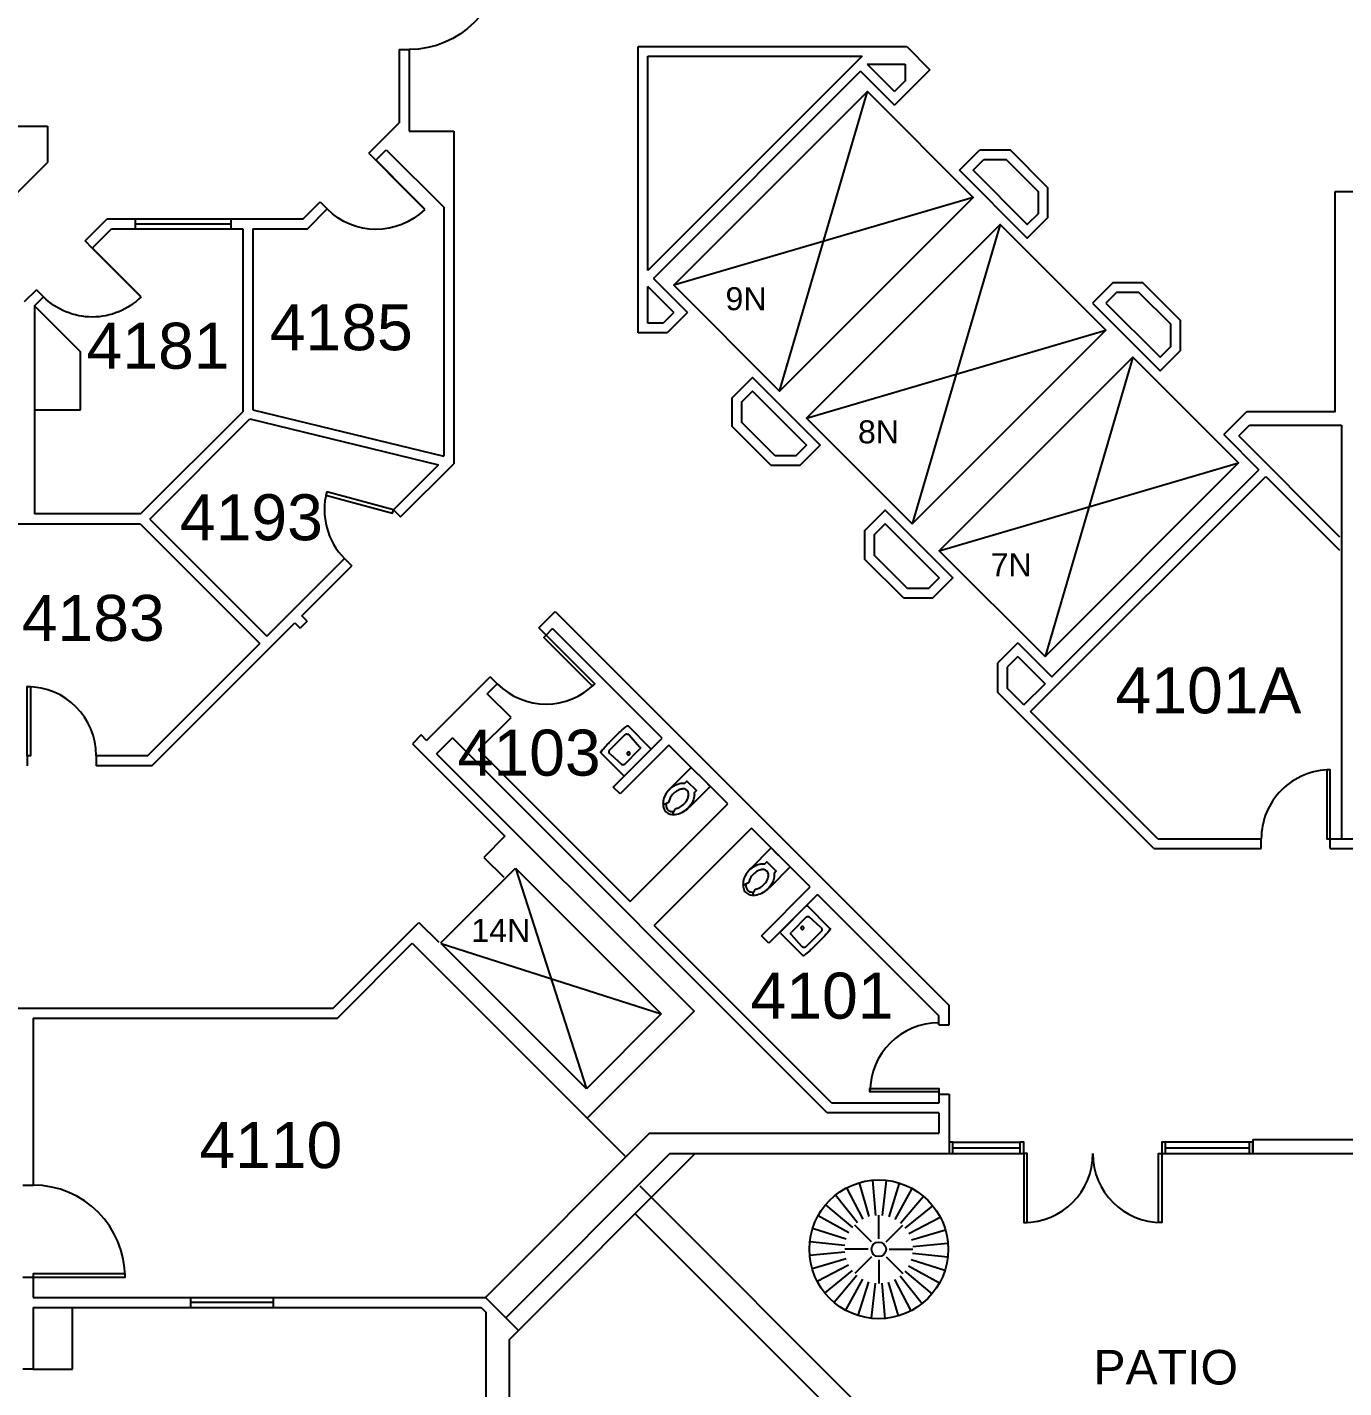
# Model space of a CAD drawing. Header units: inches. Extents: x -1050 to 5570, y -48 to 4302.
# Drawn here: x 1670 to 2356, y 1742 to 2451 of the extents above; entities that cross this region are included whole.
import ezdxf

# ---------------------------------------------------------------- set-up
doc = ezdxf.new("R2010")
doc.units = ezdxf.units.IN
doc.header["$LTSCALE"] = 98
doc.header["$MEASUREMENT"] = 0
doc.layers.get('0').update_dxf_attribs({"linetype": 'CONTINUOUS'})
for name, color, linetype in [('A-ANNO-ROOM', 4, 'CONTINUOUS'), ('A-ANNO-TEXT', 4, 'CONTINUOUS'), ('A-DOOR', 2, 'CONTINUOUS'), ('A-FLOR-CASE', 3, 'CONTINUOUS'), ('A-FLOR-EVTR', 1, 'CONTINUOUS'), ('A-FLOR-PFIX', 2, 'CONTINUOUS'), ('A-GLAZ', 2, 'CONTINUOUS'), ('A-WALL-FULL', 6, 'CONTINUOUS'), ('L-PLNT', 8, 'CONTINUOUS')]:
    doc.layers.add(name, color=color, linetype=linetype)
doc.styles.add('Arial', font='arial.ttf')

# ---------------------------------------------------------------- blocks, each defined once
blk = doc.blocks.new('WC')
for p, q in [((21.068753, -2.504894), (21.068753, -2.504894)), ((23.831759, -3.603083), (23.831759, -3.603083))]:
    blk.add_line(p, q)
for points in [[(16.399601, -6.93083, -0.022673), (14.875, -7), (0, -7), (0, -3.020761), (0, 0), (0, 3.020761), (0, 7), (14.875, 7)], [(16.211212, -6.937926, -0.074934), (12.562014, -6.387938, -0.085426), (9.670474, -4.920528, -0.066386), (8.264603, -3.550098), (6.711212, -3.550098), (6.711212, 3.449902), (8.264603, 3.449902, -0.066386), (9.670474, 4.820333, -0.085426), (12.562014, 6.287743, -0.111314), (17.991061, 6.709134)], [(23.722377, 3.991504, -0.562484), (23.529526, 3.158962), (21.300368, 2.424162, -0.238976), (20.853364, 2.492058, 0.08035), (18.976205, 3.421006, 0.074934), (16.211212, 3.837731, 0.074934), (13.446218, 3.421006, 0.085426), (11.462194, 2.414145, 0.066386), (10.624271, 1.597345, 0.330534), (10.624271, -1.69754, 0.066386), (11.462194, -2.51434, 0.085426), (13.446218, -3.521201, 0.074934), (16.211212, -3.937926, 0.074934), (18.976205, -3.521201, 0.08035), (20.853364, -2.592253, -0.238976), (21.300368, -2.524357), (23.503493, -3.250575, -0.549653), (23.710095, -4.069149)], [(25.75, 0, 0.143932), (25.015482, 2.498761, 0.107177), (22.564786, 4.949747, 0.077997), (19.212481, 6.431696, 0.065232), (14.875, 7)], [(24.25, 0, 0.143932), (23.754089, 1.687041, 0.059203), (22.750942, 2.902316)], [(22.67201, -2.976493, 0.063273), (23.754089, -1.687041, 0.143932), (24.25, 0)], [(23.748064, -4.023967, 0.06085), (25.015482, -2.498761, 0.143932), (25.75, 0)]]:
    blk.add_lwpolyline(points, format="xyb")
for centre, radius, start, end in [((16.211212, 5.443363), 12.38129, 270, 287.141641), ((17.043143, 2.746106), 9.558648, 287.141641, 306.672481), ((18.316811, 1.035634), 7.426057, 306.672481, 316.574161)]:
    blk.add_arc(centre, radius, start, end)
blk = doc.blocks.new('D4')
at = {"layer": 'A-DOOR', "const_width": 1}
blk.add_lwpolyline([(47.88, 0), (47.88, 47.88)], dxfattribs=at)
at = {"layer": 'A-DOOR'}
blk.add_arc((47.88, 0), 47.88, 90, 180, dxfattribs=at)
blk = doc.blocks.new('D3')
at = {"layer": 'A-DOOR', "const_width": 1}
blk.add_lwpolyline([(36, 0), (36, 36)], dxfattribs=at)
at = {"layer": 'A-DOOR'}
blk.add_arc((36, 0), 36, 90, 180, dxfattribs=at)
blk = doc.blocks.new('LAVHC4')
for p, q in [((-9.5, 0), (9.5, 0)), ((-10, -17.046589), (-10, -0.5)), ((-7.037044, -13.416795), (-6.580252, -5.19453)), ((-5.581791, -4.25), (5.581791, -4.25)), ((7.037044, -13.416795), (6.580252, -5.19453)), ((10, -0.5), (10, -17.046589)), ((-5.539354, -15), (5.539354, -15))]:
    blk.add_line(p, q)
for points in [[(-9.5, 0, 0.065543), (-9.648516, -0.019553, 0.087946), (-9.75, -0.066987, 0.043207), (-9.849429, -0.150571, 0.043207), (-9.933013, -0.25, 0.087946), (-9.980447, -0.351484, 0.065543), (-10, -0.5)], [(10, -0.5, 0.065543), (9.980447, -0.351484, 0.087946), (9.933013, -0.25, 0.043207), (9.849429, -0.150571, 0.043207), (9.75, -0.066987, 0.087946), (9.648516, -0.019553, 0.065543), (9.5, 0)], [(-5.581791, -4.25, 0.063221), (-5.869829, -4.286566, 0.085725), (-6.065686, -4.374874, 0.040781), (-6.261236, -4.53176, 0.040781), (-6.428729, -4.718307, 0.085725), (-6.527764, -4.908965, 0.063221), (-6.580252, -5.19453)], [(6.580252, -5.19453, 0.063221), (6.527764, -4.908965, 0.085725), (6.428729, -4.718307, 0.040781), (6.261236, -4.53176, 0.040781), (6.065686, -4.374874, 0.085725), (5.869829, -4.286566, 0.063221), (5.581791, -4.25)], [(-7.037044, -13.416795, 0.050866), (-7.020454, -13.776064, 0.073218), (-6.947859, -14.015861, 0.028563), (-6.762423, -14.357529, 0.050866), (-6.629034, -14.530823, 0.050866), (-6.463406, -14.673619, 0.028563), (-6.132551, -14.877722, 0.073218), (-5.897149, -14.963507, 0.050866), (-5.539354, -15)], [(5.539354, -15, 0.050866), (5.897149, -14.963507, 0.073218), (6.132551, -14.877722, 0.028563), (6.463406, -14.673619, 0.050866), (6.629034, -14.530823, 0.050866), (6.762423, -14.357529, 0.028563), (6.947859, -14.015861, 0.073218), (7.020454, -13.776064, 0.050866), (7.037044, -13.416795)], [(-10, -17.046589, 0.061553), (-9.982606, -17.187347, 0.084107), (-9.940741, -17.282697, 0.039062), (-9.865923, -17.379174, 0.039062), (-9.777011, -17.46284, 0.084107), (-9.686081, -17.513595, 0.061553), (-9.547619, -17.544316)], [(-9.547619, -17.544316, 0.007949), (-5.398899, -17.874775, 0.014949), (-3.186834, -17.949334, 0.000949), (0, -17.955385, 0.000949), (3.186834, -17.949334, 0.014949), (5.398899, -17.874775, 0.007949), (9.547619, -17.544316)], [(9.547619, -17.544316, 0.061553), (9.686081, -17.513595, 0.084107), (9.777011, -17.46284, 0.039062), (9.865923, -17.379174, 0.039062), (9.940741, -17.282697, 0.084107), (9.982606, -17.187347, 0.061553), (10, -17.046589)]]:
    blk.add_lwpolyline(points, format="xyb")
blk.add_lwpolyline([(0.704769, -7.006515, -0.043661), (0.649519, -7.125, -0.043661), (0.574533, -7.232091, -0.043661), (0.482091, -7.324533, -0.043661), (0.375, -7.399519, -0.043661), (0.256515, -7.454769, -0.043661), (0.130236, -7.488606, -0.043661), (0, -7.5, -0.043661), (-0.130236, -7.488606, -0.043661), (-0.256515, -7.454769, -0.043661), (-0.375, -7.399519, -0.043661), (-0.482091, -7.324533, -0.043661), (-0.574533, -7.232091, -0.043661), (-0.649519, -7.125, -0.043661), (-0.704769, -7.006515, -0.043661), (-0.738606, -6.880236, -0.043661), (-0.75, -6.75, -0.043661), (-0.738606, -6.619764, -0.043661), (-0.704769, -6.493485, -0.043661), (-0.649519, -6.375, -0.043661), (-0.574533, -6.267909, -0.043661), (-0.482091, -6.175467, -0.043661), (-0.375, -6.100481, -0.043661), (-0.256515, -6.045231, -0.043661), (-0.130236, -6.011394, -0.043661), (0, -6, -0.043661), (0.130236, -6.011394, -0.043661), (0.256515, -6.045231, -0.043661), (0.375, -6.100481, -0.043661), (0.482091, -6.175467, -0.043661), (0.574533, -6.267909, -0.043661), (0.649519, -6.375, -0.043661), (0.704769, -6.493485, -0.043661), (0.738606, -6.619764, -0.043661), (0.75, -6.75, -0.043661), (0.738606, -6.880236, -0.043661)], format="xyb", close=True)
blk = doc.blocks.new('*U127')
for p, q in [((0, 0), (0, 0)), ((36, 0), (36, 0))]:
    blk.add_line(p, q)
blk.add_lwpolyline([(0, 0), (0, -36), (1.75, -36), (1.75, 0)], close=True)
blk.add_arc((0, 0), 36, 270, 0)
blk = doc.blocks.new('TREE')
at = {"layer": 'L-PLNT'}
for p, q in [((-3.1, 35.4), (-6.3, 72.1)), ((3.9, 35.3), (7.9, 71.9)), ((-16.4, 31.5), (-33.4, 64.2)), ((-9.9, 34.1), (-20.2, 69.5)), ((10.7, 33.9), (21.8, 69)), ((17.1, 31.1), (34.8, 63.4)), ((-27.2, 22.8), (-55.4, 46.5)), ((-22.2, 27.7), (-45.3, 56.4)), ((22.8, 27.2), (46.5, 55.4)), ((27.7, 22.2), (56.4, 45.3)), ((-31.1, 17.1), (-63.4, 34.8)), ((0, 10.9), (0, 35.5)), ((31.5, 16.4), (64.2, 33.4)), ((-33.9, 10.7), (-69, 21.8)), ((-7.7, 7.7), (-25.1, 25.1)), ((7.7, 7.7), (25.1, 25.1)), ((34.1, 9.9), (69.5, 20.2)), ((-35.3, 3.9), (-71.9, 7.9)), ((-10.9, 0), (-35.5, 0)), ((10.9, 0), (35.5, 0)), ((35.4, 3.1), (72.1, 6.3)), ((-35.4, -3.1), (-72.1, -6.3)), ((-34.1, -9.9), (-69.5, -20.2)), ((-7.7, -7.7), (-25.1, -25.1)), ((0, -10.9), (0, -35.5)), ((7.7, -7.7), (25.1, -25.1)), ((33.9, -10.7), (69, -21.8)), ((35.3, -3.9), (71.9, -7.9)), ((-31.5, -16.4), (-64.2, -33.4)), ((-27.7, -22.2), (-56.4, -45.3)), ((-22.8, -27.2), (-46.5, -55.4)), ((22.2, -27.7), (45.3, -56.4)), ((27.2, -22.8), (55.4, -46.5)), ((31.1, -17.1), (63.4, -34.8)), ((-17.1, -31.1), (-34.8, -63.4)), ((-10.7, -33.9), (-21.8, -69)), ((-3.9, -35.3), (-7.9, -71.9)), ((3.1, -35.4), (6.3, -72.1)), ((9.9, -34.1), (20.2, -69.5)), ((16.4, -31.5), (33.4, -64.2))]:
    blk.add_line(p, q, dxfattribs=at)
for radius in [72.4, 7.6]:
    blk.add_circle((0, 0), radius, dxfattribs=at)
blk = doc.blocks.new('*U86')
for p, q in [((0, 0), (0, 0)), ((-36, 0), (-36, 0))]:
    blk.add_line(p, q)
blk.add_lwpolyline([(0, 0), (0, 36), (-1.75, 36), (-1.75, 0)], close=True)
blk.add_arc((0, 0), 36, 90, 180)
blk = doc.blocks.new('*U87')
for p, q in [((0, 0), (0, 0)), ((36, 0), (36, 0))]:
    blk.add_line(p, q)
blk.add_lwpolyline([(0, 0), (0, 36), (1.75, 36), (1.75, 0)], close=True)
blk.add_arc((0, 0), 36, 0, 90)
blk = doc.blocks.new('*U107')
for p, q in [((0, 0), (0, 0)), ((48, 0), (48, 0))]:
    blk.add_line(p, q)
blk.add_lwpolyline([(0, 0), (0, -48), (1.75, -48), (1.75, 0)], close=True)
blk.add_arc((0, 0), 48, 270, 0)
blk = doc.blocks.new('*U109')
for p, q in [((0, 0), (0, 0)), ((36, 0), (36, 0))]:
    blk.add_line(p, q)
blk.add_lwpolyline([(0, 0), (0, 36), (1.75, 36), (1.75, 0)], close=True)
blk.add_arc((0, 0), 36, 0, 90)
blk = doc.blocks.new('*U116')
for p, q in [((0, 0), (0, 0)), ((-36, 0), (-36, 0))]:
    blk.add_line(p, q)
blk.add_lwpolyline([(0, 0), (-18, 31.18), (-19.52, 30.3), (-1.52, -0.88)], close=True)
blk.add_arc((0, 0), 36, 120, 180)
blk = doc.blocks.new('*U119')
for p, q in [((0, 0), (0, 0)), ((-36, 0), (-36, 0))]:
    blk.add_line(p, q)
blk.add_lwpolyline([(0, 0), (0, -36), (-1.75, -36), (-1.75, 0)], close=True)
blk.add_arc((0, 0), 36, 180, 270)
blk = doc.blocks.new('*U126')
for p, q in [((0, 0), (0, 0)), ((-36, 0), (-36, 0))]:
    blk.add_line(p, q)
blk.add_lwpolyline([(0, 0), (0, -36), (-1.75, -36), (-1.75, 0)], close=True)
blk.add_arc((0, 0), 36, 180, 270)

msp = doc.modelspace()

# ---------------------------------------------------------------- linework, layer by layer
at = {"layer": 'A-FLOR-CASE'}
for p, q in [((1518.79, 2399.48), (1680.25, 2399.48)), ((1680.25, 2399.48), (1680.25, 2380.59)), ((1651.33, 2351.67), (1680.25, 2380.59)), ((1673.51, 2305.85), (1697.51, 2281.85)), ((1697.51, 2251.54), (1697.51, 2281.85)), ((1673.51, 2251.54), (1697.51, 2251.54)), ((1693.22, 1751.26), (1693.22, 1783.41)), ((1672.72, 1751.26), (1693.22, 1751.26))]:
    msp.add_line(p, q, dxfattribs=at)
at = {"layer": 'A-FLOR-EVTR'}
for p, q in [((2062.12, 2261.36), (2107.97, 2417.48)), ((2163.1, 2362.35), (2006.99, 2316.49)), ((2177.24, 2348.2), (2131.39, 2192.09)), ((2076.26, 2247.22), (2232.37, 2293.08)), ((2246.46, 2278.98), (2200.61, 2122.87)), ((2145.48, 2178), (2301.59, 2223.85)), ((1885.36, 1973.59), (1924.38, 2012.61)), ((1924.38, 2012.61), (2000.46, 1936.53)), ((1924.38, 2012.61), (1961.44, 1897.51)), ((1961.44, 1897.51), (1885.69, 1973.26)), ((1885.69, 1973.26), (2000.46, 1936.53)), ((2000.46, 1936.53), (1961.44, 1897.51))]:
    msp.add_line(p, q, dxfattribs=at)
for points in [[(2006.99, 2316.49), (2107.97, 2417.48), (2163.1, 2362.35), (2062.12, 2261.36)], [(2131.39, 2192.09), (2232.37, 2293.08), (2177.24, 2348.2), (2076.26, 2247.22)], [(2200.61, 2122.87), (2301.59, 2223.85), (2246.46, 2278.98), (2145.48, 2178)]]:
    msp.add_lwpolyline(points, close=True, dxfattribs=at)
at = {"layer": 'A-GLAZ'}
for p, q in [((1726.09, 2351.19), (1776.09, 2351.19)), ((1726.09, 2348.57), (1776.09, 2348.57)), ((1726.09, 2345.94), (1776.09, 2345.94)), ((2152.56, 1869.68), (2187.55, 1869.68)), ((2152.56, 1866.68), (2187.55, 1866.68)), ((2263.55, 1863.68), (2263.55, 1869.68)), ((2263.55, 1866.68), (2307.05, 1866.68)), ((2152.56, 1863.68), (2187.55, 1863.68)), ((1754.93, 1788.66), (1754.93, 1783.41)), ((1797.93, 1788.66), (1797.93, 1783.41)), ((1797.93, 1786.04), (1754.93, 1786.04))]:
    msp.add_line(p, q, dxfattribs=at)
for points in [[(2150.56, 1863.68), (2152.56, 1863.68), (2152.56, 1869.68), (2150.56, 1869.68)], [(2187.55, 1863.68), (2189.55, 1863.68), (2189.55, 1869.68), (2187.55, 1869.68)], [(2307.05, 1863.68), (2309.05, 1863.68), (2309.05, 1869.68), (2307.05, 1869.68)]]:
    msp.add_lwpolyline(points, close=True, dxfattribs=at)
msp.add_lwpolyline([(2307.05, 1869.68), (2261.55, 1869.68), (2261.55, 1863.68), (2307.05, 1863.68)], dxfattribs=at)
at = {"layer": 'A-WALL-FULL'}
for p, q in [((1988.44, 2291.76), (1988.44, 2440.95)), ((1988.44, 2440.95), (2128.51, 2440.95)), ((2128.51, 2440.95), (2140.57, 2428.89)), ((1863.68, 2439.47), (1863.68, 2401.25)), ((1863.68, 2439.47), (1868.93, 2439.47)), ((1868.93, 2439.47), (1868.93, 2396.85)), ((1993.44, 2435.95), (2105.23, 2435.95)), ((2105.23, 2435.95), (1993.44, 2324.16)), ((1993.44, 2324.16), (1993.44, 2435.95)), ((2104.44, 2428.08), (1996.38, 2320.03)), ((2104.44, 2428.08), (2122.1, 2410.42)), ((2107.83, 2431.76), (2127.71, 2431.76)), ((2107.83, 2431.76), (2122.1, 2417.49)), ((2140.57, 2428.89), (2122.1, 2410.42)), ((2127.71, 2431.76), (2127.71, 2423.09)), ((2127.71, 2423.09), (2122.1, 2417.49)), ((1847.89, 2385.46), (1863.68, 2401.25)), ((1868.93, 2396.85), (1892.18, 2396.85)), ((1892.18, 2396.85), (1892.18, 2223.46)), ((1847.89, 2385.46), (1851.7, 2381.65)), ((1851.6, 2381.75), (1856.99, 2387.14)), ((1856.99, 2387.14), (1886.93, 2357.2)), ((2540.83, 2365.22), (2351.78, 2365.22)), ((2351.78, 2365.22), (2351.78, 2250.35)), ((1813.62, 2351.19), (1822.43, 2360)), ((1815.8, 2345.94), (1826.14, 2356.29)), ((1822.43, 2360), (1826.14, 2356.29)), ((1886.93, 2357.2), (1886.93, 2227.32)), ((1699.9, 2339.66), (1711.43, 2351.19)), ((1711.43, 2351.19), (1726.09, 2351.19)), ((1726.09, 2345.94), (1726.09, 2351.19)), ((1776.09, 2345.94), (1776.09, 2351.19)), ((1776.09, 2351.19), (1813.62, 2351.19)), ((1703.61, 2335.94), (1713.61, 2345.94)), ((1713.61, 2345.94), (1726.09, 2345.94)), ((1776.09, 2345.94), (1782.09, 2345.94)), ((1782.09, 2345.94), (1782.09, 2250.55)), ((1787.34, 2345.94), (1787.34, 2251.59)), ((1787.34, 2345.94), (1815.8, 2345.94)), ((1703.61, 2335.94), (1699.9, 2339.66)), ((1668.26, 2308.02), (1674.44, 2314.2)), ((1678.15, 2310.49), (1674.44, 2314.2)), ((1993.44, 2296.76), (1993.44, 2315.9)), ((2006.98, 2302.36), (1993.44, 2315.9)), ((2014.05, 2302.36), (1996.38, 2320.03)), ((1673.51, 2305.85), (1678.15, 2310.49)), ((1673.51, 2305.85), (1673.51, 2197.23)), ((2006.98, 2302.36), (2001.37, 2296.76)), ((2014.05, 2302.36), (2003.44, 2291.76)), ((2001.37, 2296.76), (1993.44, 2296.76)), ((2003.44, 2291.76), (1988.44, 2291.76)), ((1728.78, 2197.23), (1782.09, 2250.55)), ((1787.34, 2251.59), (1886.93, 2227.32)), ((2293.81, 2238.71), (2305.83, 2250.72)), ((2305.83, 2250.72), (2351.78, 2250.72)), ((1733.58, 2194.61), (1785.79, 2246.82)), ((1785.79, 2246.82), (1884.14, 2222.85)), ((2301.65, 2237.94), (2307.26, 2243.54)), ((2307.26, 2243.54), (2355.33, 2243.54)), ((2355.33, 2243.54), (2355.33, 2027.78)), ((2293.81, 2238.71), (2312.2, 2220.32)), ((2301.65, 2237.94), (2354.19, 2185.4)), ((1860.71, 2199.42), (1884.14, 2222.85)), ((1864.43, 2195.71), (1892.18, 2223.46)), ((2193.11, 2094.16), (2315.73, 2216.78)), ((2204.15, 2112.26), (2312.2, 2220.32)), ((2315.73, 2216.78), (2354.19, 2178.33)), ((1728.78, 2197.23), (1673.51, 2197.23)), ((1733.58, 2194.61), (1794.74, 2133.45)), ((1860.71, 2199.42), (1864.43, 2195.71)), ((1728.78, 2191.98), (1660.28, 2191.98)), ((1728.78, 2191.98), (1791.03, 2129.74)), ((1794.74, 2133.45), (1835.26, 2173.96)), ((1835.26, 2173.96), (1838.97, 2170.25)), ((1812.9, 2144.18), (1838.97, 2170.25)), ((1815.74, 2141.34), (1812.9, 2144.18)), ((1936.63, 2137.83), (1945.12, 2146.31)), ((1945.12, 2146.31), (2150.56, 1940.87)), ((1734.66, 2065.94), (1809.19, 2140.47)), ((1809.19, 2140.47), (1812.03, 2137.62)), ((1815.74, 2141.34), (1812.03, 2137.62)), ((1936.63, 2137.83), (1940.34, 2134.12)), ((1940.34, 2134.12), (1943.7, 2137.47)), ((2000.88, 2080.29), (1943.7, 2137.47)), ((1732.49, 2071.19), (1791.03, 2129.74)), ((2186.43, 2129.98), (2175.83, 2119.37)), ((2186.43, 2129.98), (2204.15, 2112.26)), ((2186.43, 2122.91), (2180.83, 2117.3)), ((2186.43, 2122.91), (2200.61, 2108.73)), ((2175.83, 2119.37), (2175.83, 2104.37)), ((2180.83, 2117.3), (2180.83, 2106.44)), ((1877.94, 2079.14), (1911.18, 2112.37)), ((1909.69, 2103.46), (1914.89, 2108.66)), ((1914.89, 2108.66), (1911.18, 2112.37)), ((2189.57, 2097.69), (2200.61, 2108.73)), ((1922.06, 2091.09), (1909.69, 2103.46)), ((2257.42, 2022.78), (2175.83, 2104.37)), ((2189.57, 2097.69), (2180.83, 2106.44)), ((2259.49, 2027.78), (2193.11, 2094.16)), ((1905.16, 2074.18), (1922.06, 2091.09)), ((1875.1, 2081.98), (1870.57, 2077.45)), ((1877.94, 2079.14), (1875.1, 2081.98)), ((1883.23, 2072.22), (1891.46, 2080.45)), ((2087.02, 1884.89), (1891.46, 2080.45)), ((1975.42, 2054.83), (2000.88, 2080.29)), ((1870.57, 2077.45), (1918.89, 2029.13)), ((1883.23, 2072.22), (2017.52, 1937.93)), ((1905.16, 2074.18), (1984.26, 1995.08)), ((2004.41, 2076.75), (1978.96, 2051.29)), ((2035.17, 2045.99), (2004.41, 2076.75)), ((1669.66, 2071.19), (1669.66, 2065.94)), ((1732.49, 2071.19), (1705.66, 2071.19)), ((1705.66, 2071.19), (1705.66, 2065.94)), ((1734.66, 2065.94), (1705.66, 2065.94)), ((1978.96, 2051.29), (1975.42, 2054.83)), ((1984.26, 1995.08), (2035.17, 2045.99)), ((2047.52, 2033.32), (1996.77, 1982.57)), ((2078.11, 2002.73), (2047.52, 2033.32)), ((1918.89, 2029.13), (1907.93, 2018.17)), ((2257.42, 2022.78), (2313.42, 2022.78)), ((2259.49, 2027.78), (2313.42, 2027.78)), ((2313.42, 2022.78), (2313.42, 2027.78)), ((2347.67, 2027.78), (2569.45, 2027.78)), ((2349.42, 2022.78), (2349.42, 2027.78)), ((2349.42, 2022.78), (2541.82, 2022.78)), ((1907.93, 2018.17), (1918.27, 2007.83)), ((2052.65, 1977.28), (2078.11, 2002.73)), ((2082, 1998.84), (2056.54, 1973.39)), ((2082, 1998.84), (2145.31, 1935.53)), ((1829.31, 1939.55), (1873.99, 1984.23)), ((1873.99, 1984.23), (1884.33, 1973.89)), ((2089.45, 1889.89), (1996.77, 1982.57)), ((1831.48, 1934.3), (1870.51, 1973.33)), ((1870.51, 1973.33), (1981.93, 1861.91)), ((2056.54, 1973.39), (2052.65, 1977.28)), ((1635.71, 1939.55), (1829.31, 1939.55)), ((2017.52, 1937.93), (1961.71, 1882.13)), ((2150.56, 1930.75), (2150.56, 1940.87)), ((1672.72, 1934.3), (1672.72, 1847.2)), ((1672.72, 1934.3), (1831.48, 1934.3)), ((2145.31, 1930.75), (2145.31, 1935.53)), ((2145.31, 1930.75), (2150.56, 1930.75)), ((2145.31, 1895.89), (2145.31, 1889.89)), ((2145.31, 1894.75), (2150.56, 1894.75)), ((2150.56, 1894.75), (2150.56, 1863.68)), ((2145.31, 1889.89), (2089.45, 1889.89)), ((2145.31, 1884.89), (2087.02, 1884.89)), ((2145.31, 1884.89), (2145.31, 1874.29)), ((1994.31, 1874.29), (1908.68, 1788.66)), ((1994.31, 1874.29), (2145.31, 1874.29)), ((2309.05, 1870.96), (2415.11, 1870.96)), ((2309.05, 1870.96), (2309.05, 1863.68)), ((2004.92, 1863.68), (1919.29, 1778.06)), ((1921.05, 1766.56), (2018.17, 1863.68)), ((2004.92, 1863.68), (2150.56, 1863.68)), ((2309.05, 1863.68), (2534.83, 1863.68)), ((1667.47, 1847.2), (1672.72, 1847.2)), ((1667.47, 1799.2), (1672.72, 1799.2)), ((1672.72, 1799.2), (1672.72, 1788.66)), ((1672.72, 1788.66), (1908.68, 1788.66)), ((1908.68, 1788.66), (1925.92, 1771.43)), ((1672.72, 1783.41), (1906.51, 1783.41)), ((1672.72, 1783.41), (1672.72, 1751.26)), ((1906.51, 1783.41), (1909.05, 1780.87)), ((1909.05, 1031.26), (1909.05, 1780.87)), ((1672.72, 1751.26), (1667.47, 1751.26))]:
    msp.add_line(p, q, dxfattribs=at)
for points in [[(2166.65, 2387.08), (2182.38, 2387.08), (2201.98, 2367.49), (2201.98, 2351.75), (2191.37, 2341.15), (2156.04, 2376.48)], [(2168.72, 2382.08), (2180.31, 2382.08), (2196.98, 2365.42), (2196.98, 2353.82), (2191.37, 2348.22), (2163.11, 2376.48)], [(2225.31, 2307.21), (2260.64, 2271.88), (2271.25, 2282.48), (2271.25, 2298.22), (2251.65, 2317.81), (2235.92, 2317.81)], [(2232.38, 2307.21), (2260.64, 2278.95), (2266.25, 2284.55), (2266.25, 2296.14), (2249.58, 2312.81), (2237.99, 2312.81)], [(2057.71, 2222.49), (2037.38, 2242.82), (2037.38, 2257.82), (2047.99, 2268.42), (2083.32, 2233.09), (2072.71, 2222.49)], [(2059.78, 2227.49), (2042.38, 2244.89), (2042.38, 2255.74), (2047.99, 2261.35), (2076.25, 2233.09), (2070.64, 2227.49)], [(2126.89, 2153.31), (2106.65, 2173.55), (2106.65, 2188.55), (2117.26, 2199.15), (2152.49, 2163.92), (2141.89, 2153.31)], [(2128.96, 2158.31), (2111.65, 2175.62), (2111.65, 2186.47), (2117.26, 2192.08), (2145.42, 2163.92), (2139.81, 2158.31)]]:
    msp.add_lwpolyline(points, close=True, dxfattribs=at)
msp.add_lwpolyline([(1921.05, 1766.56), (1921.05, 1536.6), (1915.05, 1536.6), (1915.05, 1538.6)], dxfattribs=at)
at = {"layer": 'L-PLNT'}
for p, q in [((1989.3, 1846.81), (2179.37, 1656.73)), ((1986.81, 1832.32), (2179.37, 1639.76))]:
    msp.add_line(p, q, dxfattribs=at)

# ---------------------------------------------------------------- block references
at = {"layer": 'A-DOOR', "xscale": -1}
for name, p, rotation in [('D4', (1868.93, 2439.47), 269.9999239801696), ('D3', (1826.14, 2356.29), 224.7770806491442), ('D3', (1678.15, 2310.49), 224.9999619900339)]:
    msp.add_blockref(name, p, dxfattribs=dict(at, rotation=rotation))
at = {"layer": 'A-DOOR'}
for name, p, rotation in [('*U116', (1860.71, 2199.42), 44.99999999999525), ('*U126', (1940.34, 2134.12), 44.99999999999507), ('*U119', (2145.31, 1895.89), 270), ('*U86', (2189.55, 1863.68), 180), ('*U87', (2261.55, 1863.68), 180), ('*U107', (1672.72, 1799.2), 90)]:
    msp.add_blockref(name, p, dxfattribs=dict(at, rotation=rotation))
msp.add_blockref('*U109', (1669.66, 2071.19), dxfattribs=at)
at = {"layer": 'A-FLOR-PFIX', "xscale": -1}
for p, rotation in [((1988.15, 2067.56), 224.9999999999927), ((2069.27, 1986.12), 44.99999999999272)]:
    msp.add_blockref('LAVHC4', p, dxfattribs=dict(at, rotation=rotation))
at = {"layer": 'A-FLOR-PFIX', "rotation": 224.9999999999927}
for p in [(2021.03, 2060.13), (2062.73, 2018.11)]:
    msp.add_blockref('WC', p, dxfattribs=at)
at = {"layer": 'A-WALL-FULL', "rotation": 180}
msp.add_blockref('*U127', (2349.42, 2027.78), dxfattribs=at)
at = {"layer": 'L-PLNT', "xscale": 0.5, "yscale": 0.5, "zscale": 0.5}
msp.add_blockref('TREE', (2113.89, 1813.75), dxfattribs=at)

# ---------------------------------------------------------------- texts
at = {"layer": 'A-ANNO-ROOM', "style": 'Arial'}
for s, p in [('4185', (1796.22, 2282.61)), ('4181', (1700.63, 2272.99)), ('4193', (1749.33, 2183.51)), ('4183', (1666.84, 2131.04)), ('4101A', (2237.42, 2093.29)), ('4103', (1894.23, 2060.76)), ('4101', (2047.01, 1934.05)), ('4110', (1759.48, 1856.1))]:
    msp.add_text(s, height=24, dxfattribs=at).set_placement(p)
at = {"layer": 'A-ANNO-TEXT', "char_height": 12, "width": 38.5154, "attachment_point": 5, "style": 'Arial'}
for s, insert in [('9N', (2044.64, 2309.42)), ('8N', (2113.75, 2239.98)), ('7N', (2182.97, 2170.76)), ('14N', (1916.69, 1980.03))]:
    msp.add_mtext(s, dxfattribs=dict(at, insert=insert))
at = {"layer": 'A-ANNO-TEXT', "insert": (2301.29, 1761.27), "char_height": 18, "attachment_point": 3, "style": 'Arial'}
msp.add_mtext('PATIO', dxfattribs=at)

doc.saveas('drawing.dxf')
